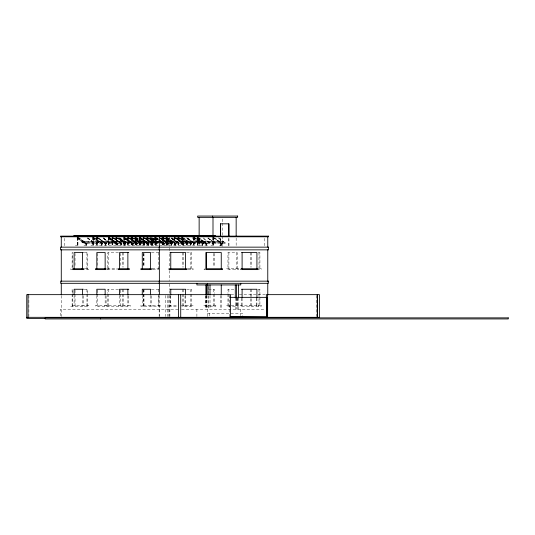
<?xml version="1.0" encoding="UTF-8"?>
<svg xmlns="http://www.w3.org/2000/svg" width="535" height="535" viewBox="0 0 535 535"><rect width="100%" height="100%" fill="white"/><g stroke="black" fill="none" stroke-linecap="round" stroke-linejoin="round"><path stroke-width="0.4" stroke-dasharray="2.67 2.01" d="M81.969 242.195L81.781 241.599L223.329 241.599L223.516 242.195L223.59 241.787L82.042 241.787L81.969 242.195L223.516 242.195M87.573 237.854L94.628 243.264L84.122 243.264L77.067 237.854M79.16 237.901L87.031 243.485L86.938 243.993L77.381 236.972M207.921 237.854L214.983 243.264L94.815 243.264L87.76 237.854M97.296 241.599L97.484 242.195L97.557 241.787M94.675 237.901L102.546 243.485L102.452 243.993L92.896 236.972M105.388 242.91L105.321 243.264L98.199 238.209M105.509 243.264L98.447 237.854M98.266 237.854L106.345 243.485L106.251 243.993L96.695 236.972M112.818 241.599L112.999 242.195L113.072 241.787M116.082 242.91L116.015 243.264L108.893 238.209M110.19 237.901L118.068 243.485L117.968 243.993L108.418 236.972M120.836 243.264L113.781 237.854M121.024 243.264L121.091 242.91M113.968 237.854L121.86 243.485L121.766 243.993L112.216 236.972M117.787 237.901L125.658 243.485L125.564 243.993L116.008 236.972M128.333 241.599L128.514 242.195L128.594 241.787M131.784 242.91L131.717 243.264L124.595 238.209M125.705 237.901L133.583 243.485L133.489 243.993L123.933 236.972M136.425 242.91L136.358 243.264L129.229 238.209M136.539 243.264L129.483 237.854M129.296 237.854L137.381 243.485L137.288 243.993L127.731 236.972M133.302 237.901L141.18 243.485L141.079 243.993L131.53 236.972M143.848 241.599L144.035 242.195L144.109 241.787M137.1 237.901L144.972 243.485L144.878 243.993L135.328 236.972M145.747 241.599L145.928 242.195L146.008 241.787M147.112 242.91L147.051 243.264L139.923 238.209M148.155 242.91L148.088 243.264L140.966 238.209M141.033 237.854L149.098 243.485L149.004 243.993L139.448 236.972M151.873 243.264L144.818 237.854M152.06 243.264L152.127 242.91M144.998 237.854L152.896 243.485L152.803 243.993L143.246 236.972M148.817 237.901L156.695 243.485L156.601 243.993L147.045 236.972M161.189 242.007L161.262 241.599M161.45 242.195L161.523 241.787M163.603 243.264L159.136 239.693M159.37 239.76L164.613 243.485L164.519 243.993L158.902 239.76M167.455 242.91L167.388 243.264L160.266 238.209M167.575 243.264L160.52 237.854M160.333 237.854L168.411 243.485L168.318 243.993L160.453 238.209M164.339 237.901L172.21 243.485L172.116 243.993L162.56 236.972M168.137 237.901L176.008 243.485L175.915 243.993L166.358 236.972M176.777 241.599L176.965 242.195L177.038 241.787M182.91 243.264L175.848 237.854M183.157 242.91L183.09 243.264L175.968 238.209M176.035 237.854L183.933 243.485L183.833 243.993L174.283 236.972M179.854 237.901L187.725 243.485L187.631 243.993L178.081 236.972M183.652 237.901L191.523 243.485L191.43 243.993L181.873 236.972M192.299 241.599L192.48 242.195L192.56 241.787M195.369 237.901L203.246 243.485L203.153 243.993L193.596 236.972M199.167 237.901L207.045 243.485L206.945 243.993L197.395 236.972M207.814 241.599L207.995 242.195L208.075 241.787M218.614 237.854L225.676 243.264L215.17 243.264L208.108 237.854M214.682 237.901L222.56 243.485L222.466 243.993L212.91 236.972M81.708 242.007L223.255 242.007M84.189 242.91L94.695 242.91M94.882 242.91L215.05 242.91M215.23 242.91L225.737 242.91M87.031 243.485L85.814 243.525L85.814 245.204M102.546 243.485L101.329 243.525L101.329 245.204M106.345 243.485L105.127 243.525L105.127 245.204M118.068 243.485L116.844 243.525L116.844 245.204M121.86 243.485L120.642 243.525L120.642 245.204M125.658 243.485L124.441 243.525L124.441 245.204M133.583 243.485L132.366 243.525L132.366 245.204M137.381 243.485L136.157 243.525L136.157 245.204M139.956 243.525L141.18 243.485M143.755 243.525L144.972 243.485M149.098 243.485L147.881 243.525L147.881 245.204M152.896 243.485L151.679 243.525L151.679 245.204M155.478 243.525L156.695 243.485M164.613 243.485L163.396 243.525L163.396 245.204M168.411 243.485L167.194 243.525L167.194 245.204M172.21 243.485L170.993 243.525L170.993 245.204M176.008 243.485L174.791 243.525L174.791 245.204M183.933 243.485L182.709 243.525L182.709 245.204M187.725 243.485L186.508 243.525L186.508 245.204M191.523 243.485L190.306 243.525L190.306 245.204M203.246 243.485L202.023 243.525L202.023 245.204M207.045 243.485L205.821 243.525L205.821 245.204M222.56 243.485L221.343 243.525L221.343 245.204M75.375 245.204L79.815 245.204M83.962 245.204L88.402 245.204M90.89 245.204L99.129 245.204M99.477 245.204L158.841 245.204M159.53 245.204L199.822 245.204M200.177 245.204L208.416 245.204M210.897 245.204L215.344 245.204M219.49 245.204L223.931 245.204M84.202 252.547L87.499 252.547L87.499 268.744M118.496 252.547L107.789 252.547L107.789 268.744M151.425 252.547L158.835 252.547M186.668 252.547L191.751 252.547L191.751 268.744M258.258 252.547L259.916 252.547L259.916 268.744M84.684 268.744L88.79 268.744L88.79 269.607L84.684 269.607M107.308 268.744L117.406 268.744M152.248 268.744L158.835 268.744M187.598 268.744L193.122 268.744L193.122 269.607L187.758 269.607M259.201 268.744L261.287 268.744L261.287 269.607L259.201 269.607M72.486 269.607L70.827 269.607L70.827 268.744M107.308 269.607L117.125 269.607M152.763 269.607L158.5 269.607L158.467 268.744M206.644 269.607L203.868 269.607L203.868 268.744M241.914 269.607L240.255 269.607L240.255 268.744M84.202 289.254L87.499 289.254L87.499 293.3M118.496 289.254L107.789 289.254L107.789 293.3M151.425 289.254L158.835 289.254M186.668 289.254L191.751 289.254L191.751 293.3M208.563 289.254L214.475 289.254L214.475 293.3M233.869 289.254L227.957 289.254L227.957 293.3M258.258 289.254L259.916 289.254L259.916 305.445M230.98 294.651L234.317 294.651M239.326 294.651L265.561 294.651M168.913 305.445L178.175 305.445M181.144 305.445L193.122 305.445L193.122 306.308L181.84 306.308M238.563 305.445L226.586 305.445L226.586 306.308L238.563 306.308M168.913 306.308L177.914 306.308M178.229 309.223L60.388 309.223L60.388 316.513M181.519 309.223L265.333 309.223M207.419 313.276L242.716 313.276L242.716 315.703M218.547 238.209L225.676 243.264M212.622 237.012L222.466 243.993M213.472 237.941L221.998 243.993M208.041 238.209L215.17 243.264M207.854 238.209L214.983 243.264M203.099 237.854L210.155 243.264L203.032 238.209M197.107 237.012L206.945 243.993M197.957 237.941L206.483 243.993M197.415 237.854L204.477 243.264L197.348 238.209M197.234 237.854L204.29 243.264L197.168 238.209M193.309 237.012L203.153 243.993M194.158 237.941L202.685 243.993M192.593 237.854L199.649 243.264L192.526 238.209M192.406 237.854L199.468 243.264L192.339 238.209M187.584 237.854L194.64 243.264L187.517 238.209M186.728 237.854L193.784 243.264L186.661 238.209M186.541 237.854L193.596 243.264L186.474 238.209M181.586 237.012L191.43 243.993M182.435 237.941L190.968 243.993M181.9 237.854L188.962 243.264L181.833 238.209M181.713 237.854L188.775 243.264L181.646 238.209M177.794 237.012L187.631 243.993M178.636 237.941L187.17 243.993M177.078 237.854L184.134 243.264L177.011 238.209M176.891 237.854L183.946 243.264L176.824 238.209M173.995 237.012L183.833 243.993M174.845 237.941L183.371 243.993M172.063 237.854L179.125 243.264L171.996 238.209M171.207 237.854L178.269 243.264L171.14 238.209M171.026 237.854L178.081 243.264L170.959 238.209M166.071 237.012L175.915 243.993M166.92 237.941L175.453 243.993M166.385 237.854L173.44 243.264L166.318 238.209M166.198 237.854L173.26 243.264L166.131 238.209M165.342 237.854L172.404 243.264L165.275 238.209M165.154 237.854L172.216 243.264L165.088 238.209M162.272 237.012L172.116 243.993M163.121 237.941L171.655 243.993M161.557 237.854L168.619 243.264L161.49 238.209M161.376 237.854L168.431 243.264L161.309 238.209M159.129 237.48L168.318 243.993M160.64 238.877L167.856 243.993M156.742 237.901L158.708 239.299M156.548 237.854L158.494 239.232M154.969 236.972L158.246 239.299M154.682 237.012L158.614 239.807M159.076 240.048L164.519 243.993M155.692 237.854L158.28 239.693M158.928 240.155L162.747 243.264L160.808 241.887M155.504 237.854L158.748 240.155M159.39 240.61L162.566 243.264L159.33 240.971M155.524 237.941L160.119 241.198M160.774 241.666L164.058 243.993M155.625 238.209L158.22 240.048M155.438 238.209L158.681 240.509M154.648 237.854L158.534 240.61M159.183 241.071L161.71 243.264L160.413 242.348M154.582 238.209L159.764 241.887M152.615 237.901L158.52 242.087M152.154 237.901L158.714 242.556M151.866 237.941L158.427 242.596M151.405 237.941L158.621 243.064M150.87 237.854L157.925 243.264L150.803 238.209M150.683 237.854L157.738 243.264L150.616 238.209M149.827 237.854L156.882 243.264L149.76 238.209M149.639 237.854L156.701 243.264L149.573 238.209M146.757 237.012L156.601 243.993M147.606 237.941L156.133 243.993M146.042 237.854L153.097 243.264L145.975 238.209M145.854 237.854L152.916 243.264L145.787 238.209M142.959 237.012L152.803 243.993M143.808 237.941L152.341 243.993M139.16 237.012L149.004 243.993M140.177 237.854L147.232 243.264L140.11 238.209M139.989 237.854L148.543 243.993M139.133 237.854L146.195 243.264L139.067 238.209M135.041 237.012L144.878 243.993M135.883 237.941L144.417 243.993M135.348 237.854L142.41 243.264L135.281 238.209M135.168 237.854L142.223 243.264L135.101 238.209M134.312 237.854L141.367 243.264L134.245 238.209M134.124 237.854L141.18 243.264L134.058 238.209M131.242 237.012L141.079 243.993M132.091 237.941L140.618 243.993M130.527 237.854L137.582 243.264L130.46 238.209M130.339 237.854L137.395 243.264L130.273 238.209M127.444 237.012L137.288 243.993M128.293 237.941L136.82 243.993M123.645 237.012L133.489 243.993M124.474 237.854L131.53 243.264L124.408 238.209M124.494 237.941L133.021 243.993M123.618 237.854L130.674 243.264L123.552 238.209M119.833 237.854L126.889 243.264L119.766 238.209M119.646 237.854L126.708 243.264L119.579 238.209M118.79 237.854L125.852 243.264L118.723 238.209M118.609 237.854L125.665 243.264L118.543 238.209M115.72 237.012L125.564 243.993M116.57 237.941L125.103 243.993M111.929 237.012L121.766 243.993M112.778 237.941L121.305 243.993M108.13 237.012L117.968 243.993M109.14 237.854L116.202 243.264L109.073 238.209M108.959 237.854L117.506 243.993M108.103 237.854L115.159 243.264L108.037 238.209M103.275 237.854L110.33 243.264L103.208 238.209M103.088 237.854L110.15 243.264L103.021 238.209M96.407 237.012L106.251 243.993M97.256 237.941L105.79 243.993M92.608 237.012L102.452 243.993M93.458 237.941L101.991 243.993M92.582 237.854L99.644 243.264L92.515 238.209M87.693 238.209L94.815 243.264M87.506 238.209L94.628 243.264M77.093 237.012L86.938 243.993M77.943 237.941L86.476 243.993M77 238.209L84.122 243.264M316.198 295.46L316.198 316.513M264.805 238.383L264.805 246.354M258.993 252.547L258.993 267.935M258.993 289.254L258.993 305.445M258.505 305.445L258.505 306.308M258.224 305.445L258.224 306.308M256.927 298.162L256.927 305.445M256.559 305.445L256.559 306.308M256.372 298.162L256.372 305.445M252.085 305.445L252.085 306.308M251.604 252.547L251.604 267.119M251.604 289.254L251.604 305.445M250.681 252.547L250.681 267.119M250.681 289.254L250.681 305.445M249.31 305.445L249.31 306.308M242.101 298.162L242.101 305.445M241.914 305.445L241.914 306.308M241.546 298.162L241.546 305.445M240.77 309.223L240.77 315.703M238.55 297.888L238.55 309.223M237.333 297.888L237.333 309.223M237.199 268.744L237.199 252.547L227.957 252.547L227.957 268.744M237.199 298.162L237.199 305.445M236.517 297.888L236.517 309.223M236.269 252.547L236.269 268.744M236.269 298.162L236.269 305.445M236.156 238.048L236.156 246.321M235.788 268.744L235.788 269.607M235.788 305.445L235.788 306.308M235.293 297.888L235.293 309.223M229.368 268.744L229.368 269.607M229.368 305.445L229.368 306.308M229.294 295.46L229.294 316.513M228.967 238.403L228.967 246.501M228.886 252.547L228.886 268.744M228.886 289.254L228.886 293.3M228.886 294.11L228.886 305.445M228.746 238.403L228.746 246.501M227.957 294.11L227.957 305.445M222.306 219.009L222.306 222.319M222.306 223.148L222.306 235.56M222.306 236.39L222.306 246.321M222.078 243.525L222.078 245.204M221.804 243.525L221.804 245.204M221.617 243.525L221.617 245.204M221.256 295.46L221.256 309.223M220.701 295.46L220.701 309.223M220.627 238.403L220.627 246.501M220.407 238.403L220.407 246.501M214.475 253.356L214.475 267.119M214.475 294.11L214.475 305.445M213.545 253.356L213.545 267.119M213.545 289.254L213.545 293.3M213.545 294.11L213.545 305.445M213.492 237.433L213.492 245.204M213.211 238.209L213.211 245.204M213.03 237.433L212.997 246.321M213.064 305.445L213.064 306.308M212.749 237.433L212.749 245.204M210.014 295.46L210.014 309.223M209.359 313.276L209.359 316.513M208.797 286.553L208.797 309.223M207.981 295.46L207.981 309.223M207.419 309.223L207.419 316.513M206.757 295.46L206.757 309.223M206.644 305.445L206.644 306.308M206.563 243.525L206.563 245.204M206.43 295.46L206.43 309.223M206.289 243.525L206.289 245.204M206.162 295.728L206.162 305.445M206.102 243.525L206.102 245.204M205.881 295.46L205.881 309.223M205.233 295.728L205.233 305.445M204.584 268.744L204.584 269.607M202.765 243.525L202.765 245.204M202.491 243.525L202.491 245.204M202.304 243.525L202.304 245.204M199.14 238.048L199.14 246.321M197.977 237.433L197.977 245.204M197.696 238.209L197.696 245.204M197.509 237.433L197.509 245.204M197.234 237.433L197.234 245.204M196.893 309.223L196.893 316.513M194.178 237.433L194.178 245.204M193.897 238.209L193.897 245.204M193.71 237.433L193.71 245.204M193.436 237.433L193.436 245.204M191.751 294.11L191.751 305.445M191.048 243.525L191.048 245.204M190.828 252.547L190.828 268.744M190.828 289.254L190.828 293.3M190.828 294.11L190.828 305.445M190.768 243.525L190.768 245.204M190.58 243.525L190.58 245.204M190.346 268.744L190.346 269.607M190.346 305.445L190.346 306.308M187.25 243.525L187.25 245.204M186.969 243.525L186.969 245.204M186.882 305.445L186.882 306.308M186.789 243.525L186.789 245.204M185.585 295.728L185.585 305.445M185.217 305.445L185.217 306.308M185.03 295.728L185.03 305.445M183.926 305.445L183.926 306.308M183.451 243.525L183.451 245.204M183.438 252.547L183.438 267.119M183.438 289.254L183.438 293.3M183.438 294.11L183.438 305.445M183.177 243.525L183.177 245.204M182.99 243.525L182.99 245.204M182.455 237.433L182.455 245.204M182.515 252.547L182.515 267.119M182.515 289.254L182.515 293.3M182.515 294.11L182.515 305.445M182.181 238.209L182.181 245.204M181.994 237.433L181.994 245.204M181.719 237.433L181.719 245.204M178.657 237.433L178.657 245.204M178.382 238.209L178.382 245.204M178.195 237.433L178.195 245.204M177.921 237.433L177.921 245.204M175.527 243.525L175.527 245.204M175.253 243.525L175.253 245.204M175.065 243.525L175.065 245.204M174.865 237.433L174.865 245.204M174.584 238.209L174.584 245.204M174.397 237.433L174.397 245.204M174.122 237.433L174.122 245.204M171.735 243.525L171.735 245.204M171.454 243.525L171.454 245.204M171.267 243.525L171.267 245.204M170.765 295.728L170.765 305.445M170.578 305.445L170.578 306.308M170.21 295.728L170.21 305.445M169.903 309.223L169.903 316.513M169.675 236.784L169.675 246.354M169.675 247.986L169.675 252.995M169.675 253.831L169.675 267.199M169.675 270.543L169.675 280.567M169.675 283.904L169.675 289.756M169.675 290.592L169.675 316.486M168.933 238.383L168.933 246.354M168.853 295.46L168.853 316.513M167.936 243.525L167.936 245.204M167.656 243.525L167.656 245.204M167.575 295.46L167.575 316.513M167.468 243.525L167.468 245.204M166.94 237.433L166.94 245.204M166.666 238.209L166.666 245.204M166.479 237.433L166.479 245.204M166.198 237.433L166.198 245.204M165.442 295.46L165.442 316.513M164.138 243.525L164.138 245.204M163.857 243.525L163.857 245.204M163.677 243.525L163.677 245.204M163.142 237.433L163.142 245.204M162.867 238.209L162.867 245.204M162.68 237.433L162.68 245.204M162.399 237.433L162.399 245.204M159.37 295.601L159.37 316.486M159.142 309.223L159.142 316.513M158.835 295.728L158.835 305.445M158.467 305.445L158.467 306.308M158.28 252.547L158.28 268.744M158.28 289.254L158.28 293.3M158.28 294.11L158.28 305.445M156.213 243.525L156.213 245.204M155.939 243.525L155.939 245.204M155.752 243.525L155.752 245.204M155.545 237.433L155.478 245.204M155.27 238.209L155.27 245.204M155.083 237.433L155.083 245.204M154.809 237.433L154.809 245.204M152.89 268.744L152.89 269.607M152.89 305.445L152.89 306.308M152.415 243.525L152.415 245.204M152.141 243.525L152.141 245.204M151.953 243.525L151.953 245.204M151.519 295.728L151.519 305.445M151.425 237.433L151.425 245.204M151.144 238.209L151.144 245.204M150.957 237.433L150.957 245.204M150.683 237.433L150.683 245.204M150.589 295.728L150.589 305.445M150.108 305.445L150.108 306.308M148.623 243.525L148.623 245.204M148.342 243.525L148.342 245.204M148.155 243.525L148.155 245.204M147.627 237.433L147.627 245.204M147.346 238.209L147.346 245.204M147.165 237.433L147.165 245.204M146.884 237.433L146.884 245.204M144.497 243.525L144.497 245.204M144.216 243.525L144.216 245.204M144.035 243.525L144.035 245.204M144.015 253.356L144.015 267.119M144.015 289.254L144.015 293.3M144.015 294.11L144.015 305.445M143.828 237.433L143.755 245.204M143.828 305.445L143.828 306.308M143.688 305.445L143.688 306.308M143.554 238.209L143.554 245.204M143.46 253.356L143.46 267.119M143.46 289.254L143.46 293.3M143.46 294.11L143.46 305.445M143.367 237.433L143.367 245.204M143.206 253.356L143.206 267.119M143.206 290.064L143.206 293.3M143.206 294.11L143.206 305.445M143.086 237.433L143.086 245.204M142.277 295.728L142.277 305.445M142.163 305.445L142.163 306.308M140.698 243.525L140.698 245.204M140.424 243.525L140.424 245.204M140.237 243.525L140.237 245.204M140.03 237.433L139.956 245.204M139.755 238.209L139.755 245.204M139.568 237.433L139.568 245.204M139.287 237.433L139.287 245.204M136.9 243.525L136.9 245.204M136.626 243.525L136.626 245.204M136.438 243.525L136.438 245.204M135.903 237.433L135.903 245.204M135.629 238.209L135.629 245.204M135.442 237.433L135.442 245.204M135.168 237.433L135.168 245.204M133.101 243.525L133.101 245.204M132.827 243.525L132.827 245.204M132.64 243.525L132.64 245.204M132.112 237.433L132.112 245.204M131.831 238.209L131.831 245.204M131.643 237.433L131.643 245.204M131.369 237.433L131.369 245.204M128.795 295.728L128.795 305.445M128.313 237.433L128.313 245.204M128.032 238.209L128.032 245.204M127.845 237.433L127.845 245.204M127.872 295.728L127.872 305.445M127.571 237.433L127.571 245.204M127.39 305.445L127.39 306.308M125.183 243.525L125.183 245.204M124.902 243.525L124.902 245.204M124.715 243.525L124.715 245.204M124.515 237.433L124.515 245.204M124.461 305.445L124.461 306.308M124.234 238.209L124.234 245.204M124.053 237.433L124.053 245.204M123.772 237.433L123.772 245.204M123.17 252.547L123.17 267.119M123.17 289.254L123.17 293.3M123.17 294.11L123.17 305.445M122.803 305.445L122.803 306.308M122.615 252.547L122.615 267.119M122.615 289.254L122.615 293.3M122.615 294.11L122.615 305.445M121.385 243.525L121.385 245.204M121.104 243.525L121.104 245.204M120.923 243.525L120.923 245.204M120.97 305.445L120.97 306.308M120.482 253.356L120.482 267.119M120.482 290.064L120.482 293.3M120.482 294.11L120.482 305.445M119.559 295.728L119.559 305.445M118.188 305.445L118.188 306.308M117.586 243.525L117.586 245.204M117.312 243.525L117.312 245.204M117.125 243.525L117.125 245.204M116.59 237.433L116.59 245.204M116.316 238.209L116.316 245.204M116.128 237.433L116.128 245.204M115.854 237.433L115.854 245.204M112.791 237.433L112.791 245.204M112.517 238.209L112.517 245.204M112.33 237.433L112.33 245.204M112.056 237.433L112.056 245.204M109 237.433L109 245.204M108.719 238.209L108.719 245.204M108.531 237.433L108.531 245.204M108.344 252.547L108.344 268.744M108.344 289.254L108.344 293.3M108.344 294.11L108.344 305.445M108.257 237.433L108.257 245.204M108.157 268.744L108.157 269.607M108.157 305.445L108.157 306.308M107.789 294.11L107.789 305.445M107.448 268.744L107.448 269.607M107.448 305.445L107.448 306.308M106.492 305.445L106.492 306.308M106.077 295.728L106.077 305.445M105.87 243.525L105.87 245.204M105.589 243.525L105.589 245.204M105.402 243.525L105.402 245.204M105.148 295.728L105.148 305.445M104.666 305.445L104.666 306.308M102.071 243.525L102.071 245.204M101.79 243.525L101.79 245.204M101.603 243.525L101.603 245.204M98.246 305.445L98.246 306.308M97.765 253.356L97.765 267.119M97.765 290.064L97.765 293.3M97.765 294.11L97.765 305.445M97.276 237.433L97.276 245.204M97.002 238.209L97.002 245.204M96.835 295.728L96.835 305.445M96.815 237.433L96.815 245.204M96.534 237.433L96.534 245.204M93.478 237.433L93.478 245.204M93.204 238.209L93.204 245.204M93.016 237.433L93.016 245.204M92.742 237.433L92.742 245.204M87.499 294.11L87.499 305.445M87.131 268.744L87.131 269.607M87.131 305.445L87.131 306.308M86.944 252.547L86.944 268.744M86.944 289.254L86.944 293.3M86.944 294.11L86.944 305.445M86.55 243.525L86.55 245.204M86.275 243.525L86.275 245.204M86.088 243.525L86.088 245.204M84.724 305.445L84.724 306.308M83.353 295.728L83.353 305.445M82.43 295.728L82.43 305.445M81.949 305.445L81.949 306.308M77.963 237.433L77.963 245.204M77.689 238.209L77.689 245.204M77.501 237.433L77.501 245.204M77.221 237.433L77.221 245.204M75.529 305.445L75.529 306.308M75.04 253.356L75.04 267.119M75.04 290.064L75.04 293.3M75.04 294.11L75.04 305.445M74.118 295.728L74.118 305.445M72.747 305.445L72.747 306.308M72.673 267.119L72.673 252.547L72.118 252.547L72.118 267.935M72.673 293.3L72.673 289.254L72.118 289.254L72.118 293.3M72.673 294.11L72.673 305.445M72.486 305.445L72.486 306.308M72.118 294.11L72.118 305.445M64.24 238.383L64.24 246.354M61.278 295.601L61.278 316.486M28.883 295.46L28.883 316.513M238.563 268.744L226.586 268.744L226.586 269.607L238.563 269.607L238.563 268.744M88.79 305.445L70.827 305.445L70.827 306.308L88.79 306.308L88.79 305.445M130.165 305.445L95.471 305.445L95.471 306.308L130.165 306.308L130.165 305.445M160.132 305.445L140.912 305.445L140.912 306.308L160.132 306.308L160.132 305.445M215.846 305.445L203.868 305.445L203.868 306.308L215.846 306.308L215.846 305.445M261.287 305.445L240.255 305.445L240.255 306.308L261.287 306.308L261.287 305.445"/><path stroke-width="0.8" d="M73.763 235.915L73.83 235.56L84.336 235.56M89.278 235.915L89.345 235.56M104.793 235.915L104.86 235.56M120.315 235.915L120.382 235.56M135.83 235.915L135.897 235.56M151.345 235.915L151.412 235.56M215.311 235.915L215.378 235.56L204.872 235.56M84.517 235.56L204.684 235.56M83.353 252.547L74.118 252.547L74.118 268.744M128.795 252.547L119.559 252.547L119.559 268.744M170.21 252.547L185.585 252.547L185.585 268.744M241.546 252.547L256.927 252.547L256.927 268.744M84.028 268.744L72.747 268.744L72.747 269.607L84.028 269.607M106.057 268.744L95.471 268.744L95.471 269.607L106.057 269.607M129.47 268.744L118.188 268.744L118.188 269.607L129.47 269.607M151.499 268.744L140.912 268.744L140.912 269.607L151.499 269.607M168.913 268.744L186.882 268.744L186.882 269.607L168.913 269.607M241.546 268.744L258.224 268.744L258.224 269.607L241.914 269.607L241.914 268.744M83.353 289.254L74.118 289.254L74.118 294.919M128.795 289.254L119.559 289.254L119.559 294.919M170.21 289.254L185.585 289.254L185.585 294.919M241.546 289.254L256.927 289.254L256.927 297.353M230.017 297.353L267.072 297.353L267.072 316.78L230.017 316.78M230.117 317.001L266.356 317.322M26.75 317.322L319.422 317.322L319.422 294.651L266.356 294.651L266.356 297.888M45.107 318.399L26.75 318.399L26.75 294.651L230.572 294.651L230.572 317.322M317.476 294.651L317.476 317.322M317.288 294.651L317.288 317.322M267.767 236.784L267.767 247.15M267.767 249.658L267.767 281.403M267.767 283.068L267.767 294.765M267.627 294.651L267.627 317.322M266.744 297.353L266.744 316.78M242.101 252.547L242.101 268.744M242.101 289.254L242.101 297.353M240.77 283.316L240.77 284.934L196.893 284.934L196.893 283.316M238.55 284.934L238.55 297.888M236.517 284.934L236.517 297.888M236.156 217.357L236.156 236.39M235.293 284.934L235.293 297.888M228.967 235.975L228.967 223.831L220.407 223.831L220.407 235.975M228.746 223.831L228.746 235.975M221.256 268.744L221.256 252.547L205.881 252.547L205.881 268.744L222.553 268.744L222.553 269.607L206.242 269.607L206.242 268.744M221.256 284.934L221.256 294.651M220.627 223.831L220.627 235.975M212.997 217.357L212.997 235.56M212.622 216.06L212.622 217.357M210.014 284.934L210.014 294.651M207.981 284.934L207.981 294.651M207.419 283.316L207.419 284.934M206.757 284.934L206.757 294.651M206.43 252.547L206.43 268.744M206.43 284.934L206.43 294.651M205.881 284.934L205.881 294.651M199.14 217.357L199.14 235.56M180.723 294.651L180.723 317.322M178.596 294.651L178.596 317.322M170.765 252.547L170.765 268.744M170.765 289.254L170.765 294.919M170.578 268.744L170.578 269.607M159.37 236.784L159.37 247.15M159.37 249.658L159.37 281.403M159.37 283.068L159.37 294.765M159.183 236.136L159.183 236.784M159.183 247.15L159.183 249.852M159.216 281.156L159.216 283.316M150.589 268.744L150.589 252.547L142.277 252.547L142.277 268.744M150.589 294.919L150.589 289.254L142.277 289.254L142.277 294.919M150.108 268.744L150.108 269.607M127.872 252.547L127.872 268.744M127.872 289.254L127.872 294.919M127.39 268.744L127.39 269.607M105.148 268.744L105.148 252.547L96.835 252.547L96.835 268.744M105.148 294.919L105.148 289.254L96.835 289.254L96.835 294.919M104.666 268.744L104.666 269.607M100.6 317.864L100.6 318.94M82.43 252.547L82.43 268.744M82.43 289.254L82.43 294.919M81.949 268.744L81.949 269.607M61.278 236.784L61.278 247.15M61.278 249.658L61.278 281.403M61.278 283.068L61.278 294.765M28.027 294.651L28.027 317.322M237.64 216.06L197.662 216.06L197.662 217.357L237.64 217.357L237.64 216.06M268.51 236.136L60.542 236.136L60.542 236.784L268.51 236.784L268.51 236.136M268.51 247.15L60.542 247.15L60.542 249.852L268.51 249.852L268.51 247.15M268.356 281.156L60.689 281.156L60.689 283.316L268.356 283.316L268.356 281.156M508.25 317.864L45.181 317.864L45.181 318.94L508.25 318.94L508.25 317.864"/></g></svg>
